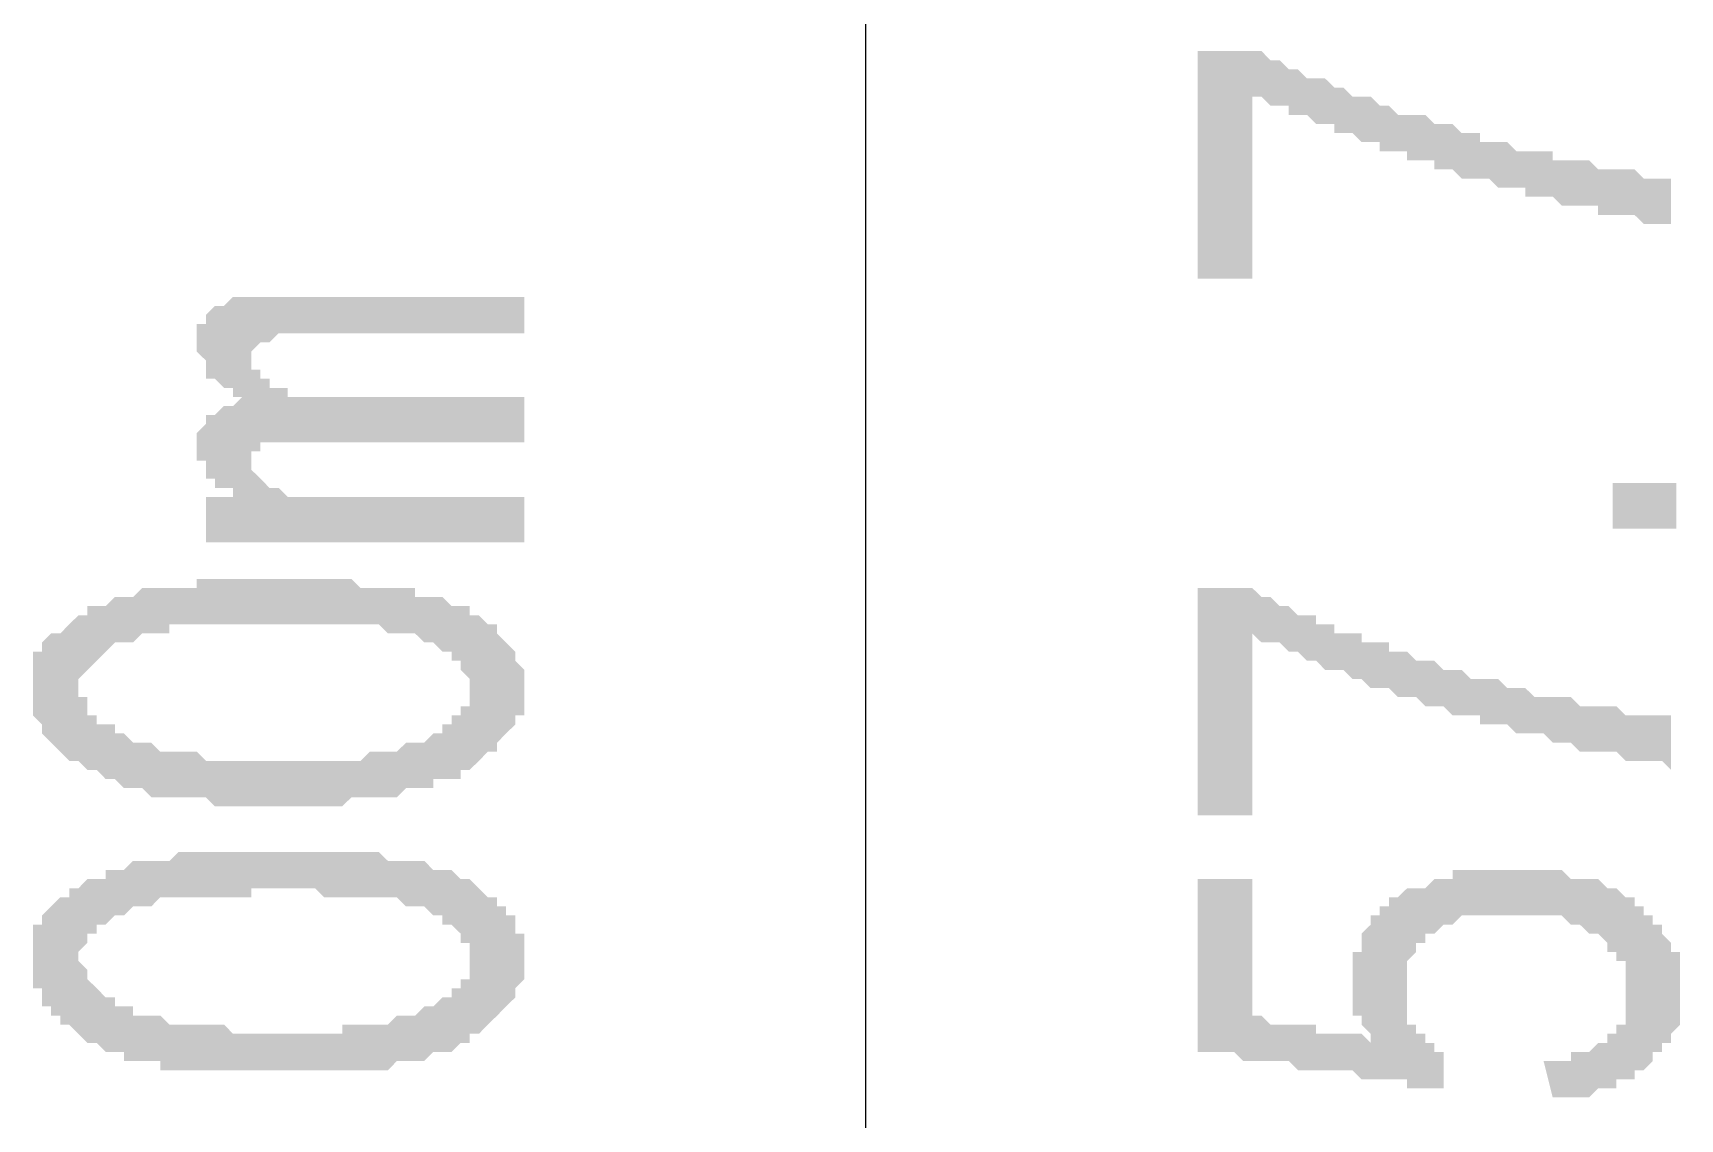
# Model space of a CAD drawing. Header units: millimetres. Extents: x 6156 to 7119, y 3162 to 3647.
# Drawn here: x 6690.27 to 6701.76, y 3510.43 to 3518 of the extents above; entities that cross this region are included whole.
import ezdxf

# ---------------------------------------------------------------- set-up
doc = ezdxf.new("R2010")
doc.units = ezdxf.units.MM
doc.layers.add('图层1', color=7, linetype='Continuous')

msp = doc.modelspace()

# ---------------------------------------------------------------- hatches: boundary and pattern name
at = {"layer": '图层1', "transparency": 33554559}
for points in [[(6701.695, 3516.672), (6701.695, 3516.672), (6701.632, 3516.672), (6701.568, 3516.672), (6701.505, 3516.672), (6701.505, 3516.672), (6701.441, 3516.735), (6701.378, 3516.735), (6701.378, 3516.735), (6701.314, 3516.735), (6701.251, 3516.735), (6701.187, 3516.735), (6701.187, 3516.799), (6701.124, 3516.799), (6701.06, 3516.799), (6700.997, 3516.799), (6700.997, 3516.799), (6700.933, 3516.799), (6700.87, 3516.862), (6700.87, 3516.862), (6700.806, 3516.862), (6700.743, 3516.862), (6700.679, 3516.862), (6700.679, 3516.925), (6700.616, 3516.925), (6700.552, 3516.925), (6700.489, 3516.925), (6700.489, 3516.925), (6700.425, 3516.989), (6700.362, 3516.989), (6700.362, 3516.989), (6700.298, 3516.989), (6700.235, 3516.989), (6700.171, 3517.052), (6700.171, 3517.052), (6700.108, 3517.052), (6700.044, 3517.052), (6700.044, 3517.116), (6699.981, 3517.116), (6699.917, 3517.116), (6699.854, 3517.116), (6699.854, 3517.179), (6699.79, 3517.179), (6699.727, 3517.179), (6699.663, 3517.179), (6699.663, 3517.243), (6699.6, 3517.243), (6699.536, 3517.243), (6699.536, 3517.243), (6699.473, 3517.306), (6699.409, 3517.306), (6699.346, 3517.306), (6699.346, 3517.37), (6699.282, 3517.37), (6699.219, 3517.37), (6699.219, 3517.37), (6699.155, 3517.433), (6699.092, 3517.433), (6699.028, 3517.433), (6699.028, 3517.497), (6698.965, 3517.497), (6698.901, 3517.497), (6698.838, 3517.56), (6698.838, 3517.56), (6698.774, 3517.56), (6698.774, 3517.56), (6698.774, 3516.291), (6698.393, 3516.291), (6698.393, 3517.878), (6698.711, 3517.878), (6698.774, 3517.878), (6698.838, 3517.878), (6698.901, 3517.814), (6698.901, 3517.814), (6698.965, 3517.814), (6699.028, 3517.751), (6699.028, 3517.751), (6699.092, 3517.751), (6699.155, 3517.687), (6699.219, 3517.687), (6699.219, 3517.687), (6699.282, 3517.687), (6699.346, 3517.624), (6699.346, 3517.624), (6699.409, 3517.624), (6699.473, 3517.56), (6699.536, 3517.56), (6699.536, 3517.56), (6699.6, 3517.56), (6699.663, 3517.497), (6699.727, 3517.497), (6699.727, 3517.497), (6699.79, 3517.433), (6699.854, 3517.433), (6699.854, 3517.433), (6699.917, 3517.433), (6699.981, 3517.433), (6700.044, 3517.37), (6700.044, 3517.37), (6700.108, 3517.37), (6700.171, 3517.37), (6700.235, 3517.306), (6700.235, 3517.306), (6700.298, 3517.306), (6700.362, 3517.306), (6700.362, 3517.243), (6700.425, 3517.243), (6700.489, 3517.243), (6700.552, 3517.243), (6700.552, 3517.243), (6700.616, 3517.179), (6700.679, 3517.179), (6700.679, 3517.179), (6700.743, 3517.179), (6700.806, 3517.179), (6700.87, 3517.179), (6700.87, 3517.116), (6700.933, 3517.116), (6700.997, 3517.116), (6701.06, 3517.116), (6701.06, 3517.116), (6701.124, 3517.116), (6701.187, 3517.052), (6701.187, 3517.052), (6701.251, 3517.052), (6701.314, 3517.052), (6701.378, 3517.052), (6701.378, 3517.052), (6701.441, 3517.052), (6701.505, 3516.989), (6701.568, 3516.989), (6701.568, 3516.989), (6701.632, 3516.989), (6701.695, 3516.989), (6701.695, 3516.989), (6701.695, 3516.672)], [(6693.694, 3516.163), (6693.694, 3515.909), (6692.043, 3515.909), (6692.043, 3515.909), (6691.98, 3515.909), (6691.916, 3515.846), (6691.853, 3515.846), (6691.853, 3515.846), (6691.853, 3515.846), (6691.789, 3515.782), (6691.789, 3515.782), (6691.789, 3515.719), (6691.789, 3515.719), (6691.789, 3515.655), (6691.853, 3515.655), (6691.853, 3515.592), (6691.916, 3515.592), (6691.916, 3515.528), (6691.916, 3515.528), (6691.98, 3515.528), (6692.043, 3515.528), (6692.043, 3515.465), (6692.107, 3515.465), (6692.17, 3515.465), (6692.17, 3515.465), (6692.234, 3515.465), (6692.297, 3515.465), (6692.297, 3515.465), (6693.694, 3515.465), (6693.694, 3515.148), (6692.043, 3515.148), (6692.043, 3515.148), (6691.98, 3515.148), (6691.916, 3515.148), (6691.853, 3515.148), (6691.853, 3515.148), (6691.853, 3515.084), (6691.789, 3515.084), (6691.789, 3515.084), (6691.789, 3515.021), (6691.789, 3514.957), (6691.789, 3514.957), (6691.853, 3514.894), (6691.853, 3514.894), (6691.916, 3514.83), (6691.916, 3514.83), (6691.916, 3514.83), (6691.98, 3514.83), (6692.043, 3514.767), (6692.043, 3514.767), (6692.107, 3514.767), (6692.17, 3514.767), (6692.17, 3514.767), (6692.234, 3514.767), (6692.297, 3514.767), (6692.297, 3514.767), (6693.694, 3514.767), (6693.694, 3514.449), (6691.472, 3514.449), (6691.472, 3514.767), (6691.726, 3514.767), (6691.726, 3514.767), (6691.662, 3514.767), (6691.662, 3514.83), (6691.599, 3514.83), (6691.535, 3514.83), (6691.535, 3514.894), (6691.472, 3514.894), (6691.472, 3514.894), (6691.472, 3514.957), (6691.472, 3514.957), (6691.472, 3515.021), (6691.408, 3515.021), (6691.408, 3515.084), (6691.408, 3515.148), (6691.408, 3515.148), (6691.408, 3515.148), (6691.408, 3515.211), (6691.472, 3515.275), (6691.472, 3515.275), (6691.472, 3515.338), (6691.472, 3515.338), (6691.535, 3515.338), (6691.599, 3515.402), (6691.599, 3515.402), (6691.662, 3515.402), (6691.726, 3515.465), (6691.726, 3515.465), (6691.726, 3515.465), (6691.662, 3515.465), (6691.662, 3515.528), (6691.599, 3515.528), (6691.535, 3515.592), (6691.535, 3515.592), (6691.472, 3515.592), (6691.472, 3515.592), (6691.472, 3515.655), (6691.472, 3515.655), (6691.472, 3515.719), (6691.408, 3515.782), (6691.408, 3515.782), (6691.408, 3515.846), (6691.408, 3515.846), (6691.408, 3515.909), (6691.408, 3515.973), (6691.472, 3515.973), (6691.472, 3516.036), (6691.472, 3516.036), (6691.535, 3516.1), (6691.535, 3516.1), (6691.599, 3516.1), (6691.599, 3516.1), (6691.662, 3516.163), (6691.726, 3516.163), (6691.726, 3516.163), (6691.789, 3516.163), (6691.853, 3516.163), (6691.916, 3516.163), (6691.916, 3516.163)], [(6701.695, 3512.862), (6701.695, 3512.862), (6701.632, 3512.925), (6701.568, 3512.925), (6701.505, 3512.925), (6701.505, 3512.925), (6701.441, 3512.925), (6701.378, 3512.925), (6701.378, 3512.925), (6701.314, 3512.989), (6701.251, 3512.989), (6701.187, 3512.989), (6701.187, 3512.989), (6701.124, 3512.989), (6701.06, 3512.989), (6700.997, 3513.052), (6700.997, 3513.052), (6700.933, 3513.052), (6700.87, 3513.052), (6700.87, 3513.052), (6700.806, 3513.116), (6700.743, 3513.116), (6700.679, 3513.116), (6700.679, 3513.116), (6700.616, 3513.116), (6700.552, 3513.179), (6700.489, 3513.179), (6700.489, 3513.179), (6700.425, 3513.179), (6700.362, 3513.179), (6700.362, 3513.243), (6700.298, 3513.243), (6700.235, 3513.243), (6700.171, 3513.243), (6700.171, 3513.243), (6700.108, 3513.306), (6700.044, 3513.306), (6700.044, 3513.306), (6699.981, 3513.306), (6699.917, 3513.37), (6699.854, 3513.37), (6699.854, 3513.37), (6699.79, 3513.37), (6699.727, 3513.433), (6699.663, 3513.433), (6699.663, 3513.433), (6699.6, 3513.433), (6699.536, 3513.497), (6699.536, 3513.497), (6699.473, 3513.497), (6699.409, 3513.56), (6699.346, 3513.56), (6699.346, 3513.56), (6699.282, 3513.56), (6699.219, 3513.624), (6699.219, 3513.624), (6699.155, 3513.624), (6699.092, 3513.687), (6699.028, 3513.687), (6699.028, 3513.687), (6698.965, 3513.751), (6698.901, 3513.751), (6698.838, 3513.751), (6698.838, 3513.751), (6698.774, 3513.814), (6698.774, 3513.814), (6698.774, 3512.544), (6698.393, 3512.544), (6698.393, 3514.131), (6698.711, 3514.131), (6698.774, 3514.131), (6698.838, 3514.068), (6698.901, 3514.068), (6698.901, 3514.068), (6698.965, 3514.005), (6699.028, 3514.005), (6699.028, 3514.005), (6699.092, 3513.941), (6699.155, 3513.941), (6699.219, 3513.941), (6699.219, 3513.878), (6699.282, 3513.878), (6699.346, 3513.878), (6699.346, 3513.814), (6699.409, 3513.814), (6699.473, 3513.814), (6699.536, 3513.814), (6699.536, 3513.751), (6699.6, 3513.751), (6699.663, 3513.751), (6699.727, 3513.751), (6699.727, 3513.687), (6699.79, 3513.687), (6699.854, 3513.687), (6699.854, 3513.687), (6699.917, 3513.624), (6699.981, 3513.624), (6700.044, 3513.624), (6700.044, 3513.624), (6700.108, 3513.56), (6700.171, 3513.56), (6700.235, 3513.56), (6700.235, 3513.56), (6700.298, 3513.497), (6700.362, 3513.497), (6700.362, 3513.497), (6700.425, 3513.497), (6700.489, 3513.497), (6700.552, 3513.433), (6700.552, 3513.433), (6700.616, 3513.433), (6700.679, 3513.433), (6700.679, 3513.433), (6700.743, 3513.37), (6700.806, 3513.37), (6700.87, 3513.37), (6700.87, 3513.37), (6700.933, 3513.37), (6700.997, 3513.37), (6701.06, 3513.306), (6701.06, 3513.306), (6701.124, 3513.306), (6701.187, 3513.306), (6701.187, 3513.306), (6701.251, 3513.306), (6701.314, 3513.306), (6701.378, 3513.243), (6701.378, 3513.243), (6701.441, 3513.243), (6701.505, 3513.243), (6701.568, 3513.243), (6701.568, 3513.243), (6701.632, 3513.243), (6701.695, 3513.243), (6701.695, 3513.179), (6701.695, 3512.862)], [(6700.806, 3510.83), (6700.87, 3510.83), (6700.933, 3510.83), (6700.997, 3510.83), (6700.997, 3510.893), (6701.06, 3510.893), (6701.124, 3510.893), (6701.187, 3510.957), (6701.187, 3510.957), (6701.251, 3510.957), (6701.251, 3511.02), (6701.314, 3511.02), (6701.314, 3511.02), (6701.314, 3511.084), (6701.378, 3511.084), (6701.378, 3511.147), (6701.378, 3511.147), (6701.378, 3511.147), (6701.378, 3511.211), (6701.378, 3511.274), (6701.378, 3511.274), (6701.378, 3511.338), (6701.378, 3511.401), (6701.378, 3511.401), (6701.378, 3511.465), (6701.378, 3511.465), (6701.378, 3511.528), (6701.314, 3511.528), (6701.314, 3511.592), (6701.314, 3511.592), (6701.251, 3511.592), (6701.251, 3511.655), (6701.251, 3511.655), (6701.187, 3511.719), (6701.124, 3511.719), (6701.124, 3511.719), (6701.06, 3511.782), (6700.997, 3511.782), (6700.997, 3511.782), (6700.997, 3511.782), (6700.933, 3511.846), (6700.87, 3511.846), (6700.87, 3511.846), (6700.806, 3511.846), (6700.743, 3511.846), (6700.679, 3511.846), (6700.616, 3511.846), (6700.616, 3511.846), (6700.552, 3511.846), (6700.552, 3511.846), (6700.489, 3511.846), (6700.425, 3511.846), (6700.362, 3511.846), (6700.298, 3511.846), (6700.298, 3511.846), (6700.235, 3511.846), (6700.171, 3511.782), (6700.108, 3511.782), (6700.108, 3511.782), (6700.108, 3511.782), (6700.044, 3511.719), (6699.981, 3511.719), (6699.981, 3511.655), (6699.917, 3511.655), (6699.917, 3511.592), (6699.917, 3511.592), (6699.854, 3511.528), (6699.854, 3511.528), (6699.854, 3511.528), (6699.854, 3511.465), (6699.854, 3511.465), (6699.854, 3511.401), (6699.854, 3511.401), (6699.854, 3511.338), (6699.854, 3511.274), (6699.854, 3511.274), (6699.854, 3511.211), (6699.854, 3511.211), (6699.854, 3511.147), (6699.854, 3511.084), (6699.917, 3511.084), (6699.917, 3511.02), (6699.917, 3511.02), (6699.981, 3511.02), (6699.981, 3510.957), (6700.044, 3510.957), (6700.044, 3510.893), (6700.108, 3510.893), (6700.108, 3510.893), (6700.108, 3510.639), (6700.108, 3510.639), (6700.044, 3510.639), (6700.044, 3510.639), (6700.044, 3510.639), (6700.044, 3510.639), (6699.981, 3510.639), (6699.981, 3510.639), (6699.981, 3510.639), (6699.917, 3510.639), (6699.917, 3510.639), (6699.854, 3510.639), (6699.854, 3510.703), (6699.79, 3510.703), (6699.727, 3510.703), (6699.727, 3510.703), (6699.663, 3510.703), (6699.6, 3510.703), (6699.6, 3510.703), (6699.536, 3510.703), (6699.473, 3510.766), (6699.409, 3510.766), (6699.346, 3510.766), (6699.282, 3510.766), (6699.219, 3510.766), (6699.155, 3510.766), (6699.092, 3510.766), (6699.028, 3510.83), (6698.965, 3510.83), (6698.838, 3510.83), (6698.774, 3510.83), (6698.711, 3510.83), (6698.647, 3510.893), (6698.52, 3510.893), (6698.457, 3510.893), (6698.393, 3510.893), (6698.393, 3512.1), (6698.774, 3512.1), (6698.774, 3511.147), (6698.838, 3511.147), (6698.901, 3511.084), (6698.901, 3511.084), (6698.965, 3511.084), (6699.028, 3511.084), (6699.092, 3511.084), (6699.155, 3511.084), (6699.219, 3511.084), (6699.219, 3511.02), (6699.282, 3511.02), (6699.346, 3511.02), (6699.409, 3511.02), (6699.409, 3511.02), (6699.473, 3511.02), (6699.536, 3511.02), (6699.536, 3511.02), (6699.6, 3510.957), (6699.6, 3510.957), (6699.6, 3511.02), (6699.536, 3511.084), (6699.536, 3511.084), (6699.536, 3511.147), (6699.473, 3511.147), (6699.473, 3511.211), (6699.473, 3511.211), (6699.473, 3511.274), (6699.473, 3511.338), (6699.473, 3511.338), (6699.473, 3511.401), (6699.473, 3511.401), (6699.473, 3511.401), (6699.473, 3511.465), (6699.473, 3511.528), (6699.473, 3511.528), (6699.473, 3511.592), (6699.536, 3511.592), (6699.536, 3511.655), (6699.536, 3511.655), (6699.536, 3511.719), (6699.6, 3511.782), (6699.6, 3511.782), (6699.6, 3511.782), (6699.6, 3511.846), (6699.663, 3511.846), (6699.663, 3511.909), (6699.727, 3511.909), (6699.727, 3511.973), (6699.79, 3511.973), (6699.79, 3511.973), (6699.854, 3512.036), (6699.854, 3512.036), (6699.917, 3512.036), (6699.981, 3512.036), (6700.044, 3512.1), (6700.044, 3512.1), (6700.108, 3512.1), (6700.171, 3512.1), (6700.171, 3512.163), (6700.235, 3512.163), (6700.235, 3512.163), (6700.298, 3512.163), (6700.362, 3512.163), (6700.362, 3512.163), (6700.425, 3512.163), (6700.489, 3512.163), (6700.552, 3512.163), (6700.616, 3512.163), (6700.616, 3512.163), (6700.679, 3512.163), (6700.679, 3512.163), (6700.743, 3512.163), (6700.806, 3512.163), (6700.87, 3512.163), (6700.933, 3512.163), (6700.933, 3512.163), (6700.997, 3512.1), (6701.06, 3512.1), (6701.06, 3512.1), (6701.124, 3512.1), (6701.187, 3512.1), (6701.251, 3512.036), (6701.251, 3512.036), (6701.314, 3512.036), (6701.378, 3511.973), (6701.378, 3511.973), (6701.441, 3511.973), (6701.441, 3511.909), (6701.441, 3511.909), (6701.505, 3511.909), (6701.505, 3511.846), (6701.568, 3511.846), (6701.568, 3511.782), (6701.632, 3511.782), (6701.632, 3511.719), (6701.632, 3511.719), (6701.695, 3511.655), (6701.695, 3511.655), (6701.695, 3511.592), (6701.759, 3511.592), (6701.759, 3511.528), (6701.759, 3511.528), (6701.759, 3511.465), (6701.759, 3511.465), (6701.759, 3511.401), (6701.759, 3511.338), (6701.759, 3511.338), (6701.759, 3511.274), (6701.759, 3511.274), (6701.759, 3511.211), (6701.759, 3511.147), (6701.759, 3511.147), (6701.759, 3511.084), (6701.759, 3511.084), (6701.695, 3511.02), (6701.695, 3511.02), (6701.695, 3510.957), (6701.632, 3510.957), (6701.632, 3510.893), (6701.568, 3510.893), (6701.568, 3510.83), (6701.568, 3510.83), (6701.568, 3510.83), (6701.505, 3510.766), (6701.505, 3510.766), (6701.441, 3510.766), (6701.441, 3510.703), (6701.378, 3510.703), (6701.314, 3510.703), (6701.314, 3510.639), (6701.251, 3510.639), (6701.187, 3510.639), (6701.187, 3510.639), (6701.124, 3510.576), (6701.06, 3510.576), (6700.997, 3510.576), (6700.933, 3510.576), (6700.87, 3510.576)]]:
    msp.add_hatch(color=256, dxfattribs=at).paths.add_polyline_path(points)
h = msp.add_hatch(color=256, dxfattribs=at)
h.paths.add_polyline_path([(6691.726, 3512.608), (6691.726, 3512.608), (6691.662, 3512.608), (6691.599, 3512.608), (6691.535, 3512.608), (6691.472, 3512.671), (6691.408, 3512.671), (6691.345, 3512.671), (6691.345, 3512.671), (6691.281, 3512.671), (6691.218, 3512.671), (6691.154, 3512.671), (6691.154, 3512.671), (6691.091, 3512.671), (6691.027, 3512.735), (6691.027, 3512.735), (6690.964, 3512.735), (6690.9, 3512.735), (6690.9, 3512.735), (6690.837, 3512.798), (6690.773, 3512.798), (6690.773, 3512.798), (6690.71, 3512.862), (6690.646, 3512.862), (6690.646, 3512.862), (6690.583, 3512.925), (6690.583, 3512.925), (6690.519, 3512.925), (6690.456, 3512.989), (6690.456, 3512.989), (6690.456, 3512.989), (6690.392, 3513.052), (6690.392, 3513.052), (6690.329, 3513.116), (6690.329, 3513.116), (6690.329, 3513.179), (6690.329, 3513.179), (6690.265, 3513.243), (6690.265, 3513.243), (6690.265, 3513.306), (6690.265, 3513.37), (6690.265, 3513.37), (6690.265, 3513.433), (6690.265, 3513.433), (6690.265, 3513.497), (6690.265, 3513.497), (6690.265, 3513.56), (6690.265, 3513.624), (6690.265, 3513.624), (6690.265, 3513.687), (6690.329, 3513.687), (6690.329, 3513.751), (6690.329, 3513.751), (6690.392, 3513.814), (6690.392, 3513.814), (6690.456, 3513.814), (6690.519, 3513.878), (6690.519, 3513.878), (6690.583, 3513.941), (6690.583, 3513.941), (6690.646, 3513.941), (6690.646, 3514.005), (6690.71, 3514.005), (6690.773, 3514.005), (6690.773, 3514.005), (6690.837, 3514.068), (6690.9, 3514.068), (6690.9, 3514.068), (6690.964, 3514.068), (6691.027, 3514.131), (6691.091, 3514.131), (6691.154, 3514.131), (6691.154, 3514.131), (6691.218, 3514.131), (6691.218, 3514.131), (6691.281, 3514.131), (6691.345, 3514.131), (6691.408, 3514.131), (6691.408, 3514.195), (6691.472, 3514.195), (6691.535, 3514.195), (6691.599, 3514.195), (6691.599, 3514.195), (6691.662, 3514.195), (6691.726, 3514.195), (6691.789, 3514.195), (6691.789, 3514.195), (6691.853, 3514.195), (6691.916, 3514.195), (6691.98, 3514.195), (6692.043, 3514.195), (6692.107, 3514.195), (6692.107, 3514.195), (6692.17, 3514.195), (6692.234, 3514.195), (6692.297, 3514.195), (6692.361, 3514.195), (6692.424, 3514.195), (6692.488, 3514.195), (6692.488, 3514.195), (6692.551, 3514.131), (6692.615, 3514.131), (6692.678, 3514.131), (6692.742, 3514.131), (6692.742, 3514.131), (6692.805, 3514.131), (6692.869, 3514.131), (6692.932, 3514.131), (6692.932, 3514.068), (6692.996, 3514.068), (6693.059, 3514.068), (6693.059, 3514.068), (6693.123, 3514.068), (6693.123, 3514.068), (6693.186, 3514.005), (6693.25, 3514.005), (6693.313, 3514.005), (6693.313, 3513.941), (6693.377, 3513.941), (6693.377, 3513.941), (6693.44, 3513.878), (6693.504, 3513.878), (6693.504, 3513.814), (6693.504, 3513.814), (6693.567, 3513.751), (6693.567, 3513.751), (6693.631, 3513.687), (6693.631, 3513.687), (6693.631, 3513.687), (6693.631, 3513.624), (6693.694, 3513.56), (6693.694, 3513.56), (6693.694, 3513.497), (6693.694, 3513.497), (6693.694, 3513.433), (6693.694, 3513.433), (6693.694, 3513.37), (6693.694, 3513.37), (6693.694, 3513.306), (6693.694, 3513.243), (6693.631, 3513.243), (6693.631, 3513.179), (6693.631, 3513.179), (6693.631, 3513.179), (6693.567, 3513.116), (6693.567, 3513.116), (6693.504, 3513.052), (6693.504, 3512.989), (6693.44, 3512.989), (6693.44, 3512.989), (6693.377, 3512.925), (6693.377, 3512.925), (6693.313, 3512.862), (6693.313, 3512.862), (6693.25, 3512.862), (6693.25, 3512.798), (6693.186, 3512.798), (6693.186, 3512.798), (6693.123, 3512.798), (6693.059, 3512.798), (6693.059, 3512.735), (6692.996, 3512.735), (6692.932, 3512.735), (6692.869, 3512.735), (6692.869, 3512.735), (6692.805, 3512.671), (6692.742, 3512.671), (6692.678, 3512.671), (6692.678, 3512.671), (6692.615, 3512.671), (6692.551, 3512.671), (6692.551, 3512.671), (6692.488, 3512.671), (6692.488, 3512.671), (6692.424, 3512.608), (6692.361, 3512.608), (6692.361, 3512.608), (6692.297, 3512.608), (6692.234, 3512.608), (6692.17, 3512.608), (6692.17, 3512.608), (6692.107, 3512.608), (6692.043, 3512.608), (6691.98, 3512.608), (6691.916, 3512.608), (6691.853, 3512.608), (6691.789, 3512.608), (6691.726, 3512.608)], flags=0)
h.paths.add_polyline_path([(6691.662, 3512.925), (6691.726, 3512.925), (6691.726, 3512.925), (6691.789, 3512.925), (6691.853, 3512.925), (6691.916, 3512.925), (6691.98, 3512.925), (6692.043, 3512.925), (6692.043, 3512.925), (6692.107, 3512.925), (6692.17, 3512.925), (6692.234, 3512.925), (6692.297, 3512.925), (6692.297, 3512.925), (6692.361, 3512.925), (6692.424, 3512.925), (6692.424, 3512.925), (6692.488, 3512.925), (6692.551, 3512.925), (6692.615, 3512.989), (6692.615, 3512.989), (6692.678, 3512.989), (6692.742, 3512.989), (6692.742, 3512.989), (6692.805, 3512.989), (6692.869, 3513.052), (6692.932, 3513.052), (6692.932, 3513.052), (6692.996, 3513.052), (6693.059, 3513.116), (6693.059, 3513.116), (6693.123, 3513.116), (6693.123, 3513.179), (6693.186, 3513.179), (6693.186, 3513.179), (6693.186, 3513.243), (6693.25, 3513.243), (6693.25, 3513.306), (6693.313, 3513.306), (6693.313, 3513.37), (6693.313, 3513.37), (6693.313, 3513.433), (6693.313, 3513.433), (6693.313, 3513.497), (6693.313, 3513.497), (6693.25, 3513.56), (6693.25, 3513.56), (6693.25, 3513.56), (6693.25, 3513.624), (6693.186, 3513.624), (6693.186, 3513.687), (6693.123, 3513.687), (6693.123, 3513.687), (6693.059, 3513.751), (6693.059, 3513.751), (6692.996, 3513.751), (6692.932, 3513.814), (6692.869, 3513.814), (6692.869, 3513.814), (6692.805, 3513.814), (6692.742, 3513.814), (6692.678, 3513.878), (6692.678, 3513.878), (6692.615, 3513.878), (6692.551, 3513.878), (6692.488, 3513.878), (6692.488, 3513.878), (6692.424, 3513.878), (6692.361, 3513.878), (6692.297, 3513.878), (6692.234, 3513.878), (6692.234, 3513.878), (6692.17, 3513.878), (6692.107, 3513.878), (6692.107, 3513.878), (6692.043, 3513.878), (6691.98, 3513.878), (6691.916, 3513.878), (6691.853, 3513.878), (6691.789, 3513.878), (6691.789, 3513.878), (6691.726, 3513.878), (6691.662, 3513.878), (6691.599, 3513.878), (6691.599, 3513.878), (6691.535, 3513.878), (6691.472, 3513.878), (6691.472, 3513.878), (6691.408, 3513.878), (6691.345, 3513.878), (6691.281, 3513.878), (6691.218, 3513.878), (6691.218, 3513.814), (6691.154, 3513.814), (6691.091, 3513.814), (6691.027, 3513.814), (6691.027, 3513.814), (6690.964, 3513.751), (6690.9, 3513.751), (6690.9, 3513.751), (6690.9, 3513.751), (6690.837, 3513.751), (6690.773, 3513.687), (6690.773, 3513.687), (6690.71, 3513.624), (6690.71, 3513.624), (6690.646, 3513.56), (6690.646, 3513.56), (6690.646, 3513.56), (6690.583, 3513.497), (6690.583, 3513.433), (6690.583, 3513.433), (6690.583, 3513.433), (6690.583, 3513.37), (6690.646, 3513.37), (6690.646, 3513.306), (6690.646, 3513.306), (6690.646, 3513.243), (6690.71, 3513.243), (6690.71, 3513.179), (6690.773, 3513.179), (6690.837, 3513.179), (6690.837, 3513.116), (6690.9, 3513.116), (6690.9, 3513.116), (6690.964, 3513.052), (6690.964, 3513.052), (6691.027, 3513.052), (6691.091, 3513.052), (6691.091, 3513.052), (6691.154, 3512.989), (6691.218, 3512.989), (6691.281, 3512.989), (6691.281, 3512.989), (6691.345, 3512.989), (6691.408, 3512.989), (6691.472, 3512.925), (6691.535, 3512.925), (6691.599, 3512.925), (6691.662, 3512.925)], flags=0)
h = msp.add_hatch(color=256, dxfattribs=at)
h.paths.add_polyline_path([(6691.726, 3510.766), (6691.726, 3510.766), (6691.662, 3510.766), (6691.599, 3510.766), (6691.535, 3510.766), (6691.472, 3510.766), (6691.408, 3510.766), (6691.345, 3510.766), (6691.345, 3510.766), (6691.281, 3510.766), (6691.218, 3510.766), (6691.154, 3510.766), (6691.154, 3510.83), (6691.091, 3510.83), (6691.027, 3510.83), (6691.027, 3510.83), (6690.964, 3510.83), (6690.9, 3510.83), (6690.9, 3510.893), (6690.837, 3510.893), (6690.773, 3510.893), (6690.773, 3510.893), (6690.71, 3510.957), (6690.646, 3510.957), (6690.646, 3510.957), (6690.583, 3511.02), (6690.583, 3511.02), (6690.519, 3511.084), (6690.456, 3511.084), (6690.456, 3511.084), (6690.456, 3511.147), (6690.392, 3511.147), (6690.392, 3511.211), (6690.329, 3511.211), (6690.329, 3511.211), (6690.329, 3511.274), (6690.329, 3511.338), (6690.265, 3511.338), (6690.265, 3511.401), (6690.265, 3511.401), (6690.265, 3511.465), (6690.265, 3511.465), (6690.265, 3511.528), (6690.265, 3511.592), (6690.265, 3511.592), (6690.265, 3511.655), (6690.265, 3511.655), (6690.265, 3511.719), (6690.265, 3511.719), (6690.265, 3511.782), (6690.329, 3511.782), (6690.329, 3511.846), (6690.329, 3511.846), (6690.392, 3511.909), (6690.392, 3511.909), (6690.456, 3511.973), (6690.519, 3511.973), (6690.519, 3512.036), (6690.583, 3512.036), (6690.583, 3512.036), (6690.646, 3512.1), (6690.646, 3512.1), (6690.71, 3512.1), (6690.773, 3512.1), (6690.773, 3512.163), (6690.837, 3512.163), (6690.9, 3512.163), (6690.9, 3512.163), (6690.964, 3512.227), (6691.027, 3512.227), (6691.091, 3512.227), (6691.154, 3512.227), (6691.154, 3512.227), (6691.218, 3512.227), (6691.218, 3512.227), (6691.281, 3512.29), (6691.345, 3512.29), (6691.408, 3512.29), (6691.408, 3512.29), (6691.472, 3512.29), (6691.535, 3512.29), (6691.599, 3512.29), (6691.599, 3512.29), (6691.662, 3512.29), (6691.726, 3512.29), (6691.789, 3512.29), (6691.789, 3512.29), (6691.853, 3512.29), (6691.916, 3512.29), (6691.98, 3512.29), (6692.043, 3512.29), (6692.107, 3512.29), (6692.107, 3512.29), (6692.17, 3512.29), (6692.234, 3512.29), (6692.297, 3512.29), (6692.361, 3512.29), (6692.424, 3512.29), (6692.488, 3512.29), (6692.488, 3512.29), (6692.551, 3512.29), (6692.615, 3512.29), (6692.678, 3512.29), (6692.742, 3512.227), (6692.742, 3512.227), (6692.805, 3512.227), (6692.869, 3512.227), (6692.932, 3512.227), (6692.932, 3512.227), (6692.996, 3512.227), (6693.059, 3512.163), (6693.059, 3512.163), (6693.123, 3512.163), (6693.123, 3512.163), (6693.186, 3512.163), (6693.25, 3512.1), (6693.313, 3512.1), (6693.313, 3512.1), (6693.377, 3512.036), (6693.377, 3512.036), (6693.44, 3511.973), (6693.504, 3511.973), (6693.504, 3511.973), (6693.504, 3511.909), (6693.567, 3511.909), (6693.567, 3511.846), (6693.631, 3511.846), (6693.631, 3511.782), (6693.631, 3511.782), (6693.631, 3511.719), (6693.694, 3511.719), (6693.694, 3511.655), (6693.694, 3511.655), (6693.694, 3511.592), (6693.694, 3511.592), (6693.694, 3511.528), (6693.694, 3511.465), (6693.694, 3511.465), (6693.694, 3511.401), (6693.694, 3511.401), (6693.631, 3511.338), (6693.631, 3511.338), (6693.631, 3511.274), (6693.631, 3511.274), (6693.567, 3511.211), (6693.567, 3511.211), (6693.504, 3511.147), (6693.504, 3511.147), (6693.44, 3511.084), (6693.44, 3511.084), (6693.377, 3511.02), (6693.377, 3511.02), (6693.313, 3511.02), (6693.313, 3510.957), (6693.25, 3510.957), (6693.25, 3510.957), (6693.186, 3510.893), (6693.186, 3510.893), (6693.123, 3510.893), (6693.059, 3510.893), (6693.059, 3510.893), (6692.996, 3510.83), (6692.932, 3510.83), (6692.869, 3510.83), (6692.869, 3510.83), (6692.805, 3510.83), (6692.742, 3510.766), (6692.678, 3510.766), (6692.678, 3510.766), (6692.615, 3510.766), (6692.551, 3510.766), (6692.551, 3510.766), (6692.488, 3510.766), (6692.488, 3510.766), (6692.424, 3510.766), (6692.361, 3510.766), (6692.361, 3510.766), (6692.297, 3510.766), (6692.234, 3510.766), (6692.17, 3510.766), (6692.17, 3510.766), (6692.107, 3510.766), (6692.043, 3510.766), (6691.98, 3510.766), (6691.916, 3510.766), (6691.853, 3510.766), (6691.789, 3510.766), (6691.726, 3510.766)], flags=0)
h.paths.add_polyline_path([(6691.662, 3511.02), (6691.726, 3511.02), (6691.726, 3511.02), (6691.789, 3511.02), (6691.853, 3511.02), (6691.916, 3511.02), (6691.98, 3511.02), (6692.043, 3511.02), (6692.043, 3511.02), (6692.107, 3511.02), (6692.17, 3511.02), (6692.234, 3511.02), (6692.297, 3511.02), (6692.297, 3511.02), (6692.361, 3511.02), (6692.424, 3511.02), (6692.424, 3511.084), (6692.488, 3511.084), (6692.551, 3511.084), (6692.615, 3511.084), (6692.615, 3511.084), (6692.678, 3511.084), (6692.742, 3511.084), (6692.742, 3511.084), (6692.805, 3511.147), (6692.869, 3511.147), (6692.932, 3511.147), (6692.932, 3511.147), (6692.996, 3511.211), (6693.059, 3511.211), (6693.059, 3511.211), (6693.123, 3511.274), (6693.123, 3511.274), (6693.186, 3511.274), (6693.186, 3511.338), (6693.186, 3511.338), (6693.25, 3511.338), (6693.25, 3511.401), (6693.313, 3511.401), (6693.313, 3511.465), (6693.313, 3511.465), (6693.313, 3511.528), (6693.313, 3511.528), (6693.313, 3511.592), (6693.313, 3511.655), (6693.25, 3511.655), (6693.25, 3511.655), (6693.25, 3511.719), (6693.25, 3511.719), (6693.186, 3511.782), (6693.186, 3511.782), (6693.123, 3511.782), (6693.123, 3511.846), (6693.059, 3511.846), (6693.059, 3511.846), (6692.996, 3511.909), (6692.932, 3511.909), (6692.869, 3511.909), (6692.869, 3511.909), (6692.805, 3511.973), (6692.742, 3511.973), (6692.678, 3511.973), (6692.678, 3511.973), (6692.615, 3511.973), (6692.551, 3511.973), (6692.488, 3511.973), (6692.488, 3511.973), (6692.424, 3511.973), (6692.361, 3511.973), (6692.297, 3511.973), (6692.234, 3512.036), (6692.234, 3512.036), (6692.17, 3512.036), (6692.107, 3512.036), (6692.107, 3512.036), (6692.043, 3512.036), (6691.98, 3512.036), (6691.916, 3512.036), (6691.853, 3512.036), (6691.789, 3512.036), (6691.789, 3511.973), (6691.726, 3511.973), (6691.662, 3511.973), (6691.599, 3511.973), (6691.599, 3511.973), (6691.535, 3511.973), (6691.472, 3511.973), (6691.472, 3511.973), (6691.408, 3511.973), (6691.345, 3511.973), (6691.281, 3511.973), (6691.218, 3511.973), (6691.218, 3511.973), (6691.154, 3511.973), (6691.091, 3511.909), (6691.027, 3511.909), (6691.027, 3511.909), (6690.964, 3511.909), (6690.9, 3511.846), (6690.9, 3511.846), (6690.9, 3511.846), (6690.837, 3511.846), (6690.773, 3511.782), (6690.773, 3511.782), (6690.71, 3511.782), (6690.71, 3511.719), (6690.646, 3511.719), (6690.646, 3511.655), (6690.646, 3511.655), (6690.583, 3511.592), (6690.583, 3511.592), (6690.583, 3511.592), (6690.583, 3511.528), (6690.583, 3511.528), (6690.646, 3511.465), (6690.646, 3511.401), (6690.646, 3511.401), (6690.646, 3511.401), (6690.71, 3511.338), (6690.71, 3511.338), (6690.773, 3511.274), (6690.837, 3511.274), (6690.837, 3511.211), (6690.9, 3511.211), (6690.9, 3511.211), (6690.964, 3511.211), (6690.964, 3511.147), (6691.027, 3511.147), (6691.091, 3511.147), (6691.091, 3511.147), (6691.154, 3511.147), (6691.218, 3511.084), (6691.281, 3511.084), (6691.281, 3511.084), (6691.345, 3511.084), (6691.408, 3511.084), (6691.472, 3511.084), (6691.535, 3511.084), (6691.599, 3511.084), (6691.662, 3511.02)], flags=0)

# ---------------------------------------------------------------- linework, layer by layer
msp.add_line((6696.075, 3572.755), (6696.075, 3474.388))
at = {"layer": '图层1', "lineweight": -3, "transparency": 33554559}
msp.add_solid([(6701.733, 3514.864), (6701.733, 3514.546), (6701.289, 3514.864), (6701.289, 3514.546)], dxfattribs=at)

doc.saveas('drawing.dxf')
